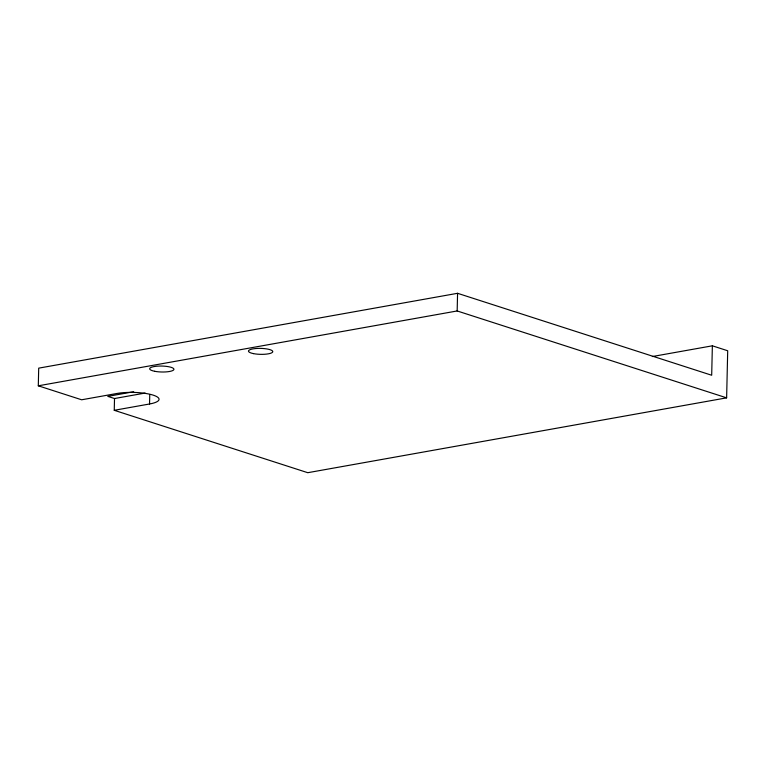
<?xml version="1.0" encoding="UTF-8"?>
<svg xmlns="http://www.w3.org/2000/svg" width="766" height="766" viewBox="0 0 766 766"><rect width="100%" height="100%" fill="white"/><g stroke="black" fill="none" stroke-linecap="round" stroke-linejoin="round"><path stroke-width="1.15" d="M133.686 391.742L107.805 396.367L114.517 398.531L114.249 410.298L149.542 403.988A25.814 6.329 1.3 0 0 153.248 395.16A25.814 6.329 1.3 0 0 116.939 393.475L81.646 399.785L38.3 385.805L38.702 368.149L457.57 293.301L711.691 375.244L712.361 345.811L652.354 356.535M149.542 403.988L149.763 394.576M712.361 345.811L727.7 350.761L726.628 397.851L457.168 310.958L457.57 293.301M38.3 385.805L457.168 310.958M114.517 398.531L145.109 393.063M726.628 397.851L307.769 472.699L114.249 410.298M154.694 371.29A12.151 2.978 1.3 0 0 173.882 369.585A12.151 2.978 1.3 0 0 156.829 366.205A12.151 2.978 1.3 0 0 154.694 371.29M253.527 353.633A12.151 2.978 1.3 0 0 272.715 351.929A12.151 2.978 1.3 0 0 255.662 348.54A12.151 2.978 1.3 0 0 253.527 353.633"/></g></svg>
